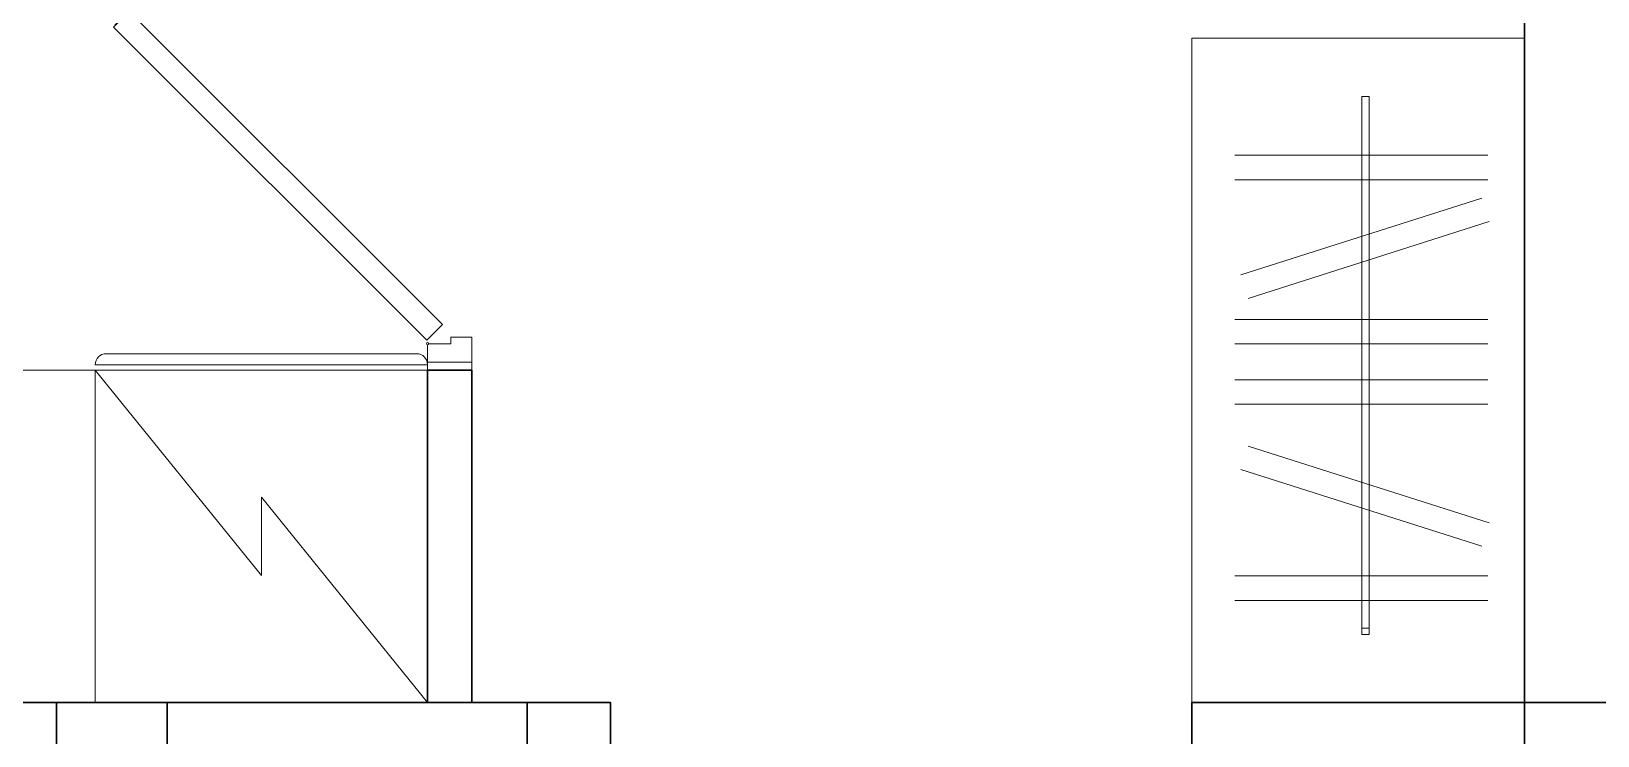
# Model space of a CAD drawing. Header units: millimetres. Extents: x 0 to 145404, y 0 to 194550.
# Drawn here: x 41430 to 44258, y 175236 to 176508 of the extents above; entities that cross this region are included whole.
import ezdxf

# ---------------------------------------------------------------- set-up
doc = ezdxf.new("R2010")
doc.units = ezdxf.units.MM
for name, color, linetype, lineweight in [('АР - Двери', 126, 'Continuous', 9), ('АР - Монолит', 56, 'Continuous', 30), ('АР - Обор. - Холодильник', 42, 'Continuous', 9), ('АР - Оборуд', 252, 'Continuous', 0), ('АР - Перегородки 80', 32, 'Continuous', 30)]:
    doc.layers.add(name, color=color, linetype=linetype, lineweight=lineweight)
doc.layers.add('АР - мебель', color=7, linetype='Continuous', lineweight=9, true_color=0x787878)

# ---------------------------------------------------------------- blocks, each defined once
blk = doc.blocks.new('Ш03 600х1200')
for p, q in [((0, 600), (-1200, 600)), ((-1200, 0), (-1200, 600)), ((0, 0), (0, 600)), ((-988.5, 66), (-988.5, 522.9)), ((-944.2, 66), (-944.2, 522.9)), ((-911.1, 76.8), (-772.2, 512)), ((-692.1, 66), (-692.1, 522.9)), ((-647.8, 66), (-647.8, 522.9)), ((-583, 66), (-583, 522.9)), ((-538.7, 66), (-538.7, 522.9)), ((-282.2, 76.8), (-421.1, 512)), ((-228.6, 66), (-228.6, 522.9)), ((-184.3, 66), (-184.3, 522.9)), ((-868.9, 63.3), (-730, 498.6)), ((-324.4, 63.3), (-463.3, 498.6)), ((-123, 293.3), (-1094.4, 293.3)), ((-1094.4, 293.3), (-1094.4, 280.4)), ((-134.5, 293.3), (-228.9, 293.3)), ((-228.9, 293.3), (-228.9, 280.4)), ((-134.5, 280.4), (-134.5, 293.3)), ((-123, 280.4), (-123, 293.3)), ((-1094.4, 280.4), (-123, 280.4)), ((-228.9, 280.4), (-134.5, 280.4)), ((0, 0), (-1200, 0))]:
    blk.add_line(p, q)
blk = doc.blocks.new('*U213')
at = {"ltscale": 100}
for p, q in [((15, -37.5), (15, 42.5)), ((15, 42.5), (60, 42.5)), ((60, 42.5), (60, 4.5)), ((885, 42.5), (840, 42.5)), ((840, 42.5), (840, 4.5)), ((885, -37.5), (885, 42.5)), ((60, 4.5), (48, 4.5)), ((48, 4.5), (48, -35.5)), ((840, 4.5), (852, 4.5)), ((852, 4.5), (852, -37.5)), ((46, -37.5), (15, -37.5)), ((852, -37.5), (885, -37.5))]:
    blk.add_line(p, q, dxfattribs=at)
for points in [[(15, 42.5), (0, 42.5), (0, -37.5), (15, -37.5)], [(885, 42.5), (900, 42.5), (900, -37.5), (885, -37.5)], [(54.4, -38.9), (82.7, -10.6), (648, -575.9), (619.7, -604.2)]]:
    blk.add_lwpolyline(points, close=True, dxfattribs=at)
blk.add_circle((48, -37.5), 2, dxfattribs=at)
blk.add_arc((56.7, -37.5), 800, 315.135, 0, dxfattribs=at)
blk = doc.blocks.new('холодильник')
at = {"layer": 'АР - Обор. - Холодильник'}
for p, q in [((0, 300), (0, -300)), ((600, 300), (0, 300)), ((600, -300), (600, 300)), ((610, 300), (610, -300)), ((610, 300), (610, 300)), ((630, -280), (630, 280)), ((0, -300), (600, -300)), ((610, -300), (610, -300))]:
    blk.add_line(p, q, dxfattribs=at)
blk.add_lwpolyline([(600, 300), (229.3, 0), (370.7, 0), (0, -300)], dxfattribs=at)
for centre, start, end in [((610, 280), 0, 90), ((610, -280), 270, 0)]:
    blk.add_arc(centre, 20, start, end, dxfattribs=at)
blk = doc.blocks.new('Блок 600 х 600')
at = {"layer": 'АР - мебель'}
blk.add_lwpolyline([(-600, 0), (0, 0), (0, 600), (-600, 600)], close=True, dxfattribs=at)
blk = doc.blocks.new('Квартира 1К 5200 тип 14')
at = {"layer": 'АР - Монолит'}
for points in [[(-200, 5200), (-200, 0), (0, 0), (0, 5200)], [(-8750, 0), (-1850, 0), (-1850, 200), (-8750, 200)], [(0, 0), (0, 200), (-800, 200), (-800, 0)]]:
    blk.add_lwpolyline(points, close=True, dxfattribs=at)
at = {"layer": 'АР - Перегородки 80'}
blk.add_lwpolyline([(-2180, 800), (-2100, 800), (-2100, 200), (-2180, 200)], close=True, dxfattribs=at)
blk.add_blockref('Блок 600 х 600', (-2780, 200))
at = {"layer": 'АР - Двери', "xscale": -1, "rotation": 270}
blk.add_blockref('*U213', (-2142.5, 800), dxfattribs=at)
at = {"layer": 'АР - мебель', "xscale": -1, "rotation": 90}
blk.add_blockref('Ш03 600х1200', (-200, 200), dxfattribs=at)
at = {"layer": 'АР - Оборуд', "extrusion": (0, 0, -1), "xscale": -1, "zscale": -1, "rotation": 270}
blk.add_blockref('холодильник', (2480, 200), dxfattribs=at)
blk = doc.blocks.new('Квартира 2К 9600 тип 6')
at = {"layer": 'АР - Монолит'}
blk.add_lwpolyline([(0, 9600), (0, 3260), (200, 3260), (200, 9600)], close=True, dxfattribs=at)
blk = doc.blocks.new('Квартира 1К 5450 тип 8')
at = {"layer": 'АР - Монолит'}
for points in [[(-6750, 5650), (-6750, 5450), (0, 5450), (0, 5650)], [(-850, 4020), (-650, 4020), (-650, 5650), (-850, 5650)]]:
    blk.add_lwpolyline(points, close=True, dxfattribs=at)
blk = doc.blocks.new('V_Section_1')
for name, p in [('Квартира 1К 5200 тип 14', (9150, -5600)), ('Квартира 2К 9600 тип 6', (8950, -10000)), ('Квартира 1К 5450 тип 8', (7150, -11050))]:
    blk.add_blockref(name, p)

msp = doc.modelspace()

# ---------------------------------------------------------------- block references
msp.add_blockref('V_Section_1', (35175.5, 180696.1))

doc.saveas('drawing.dxf')
